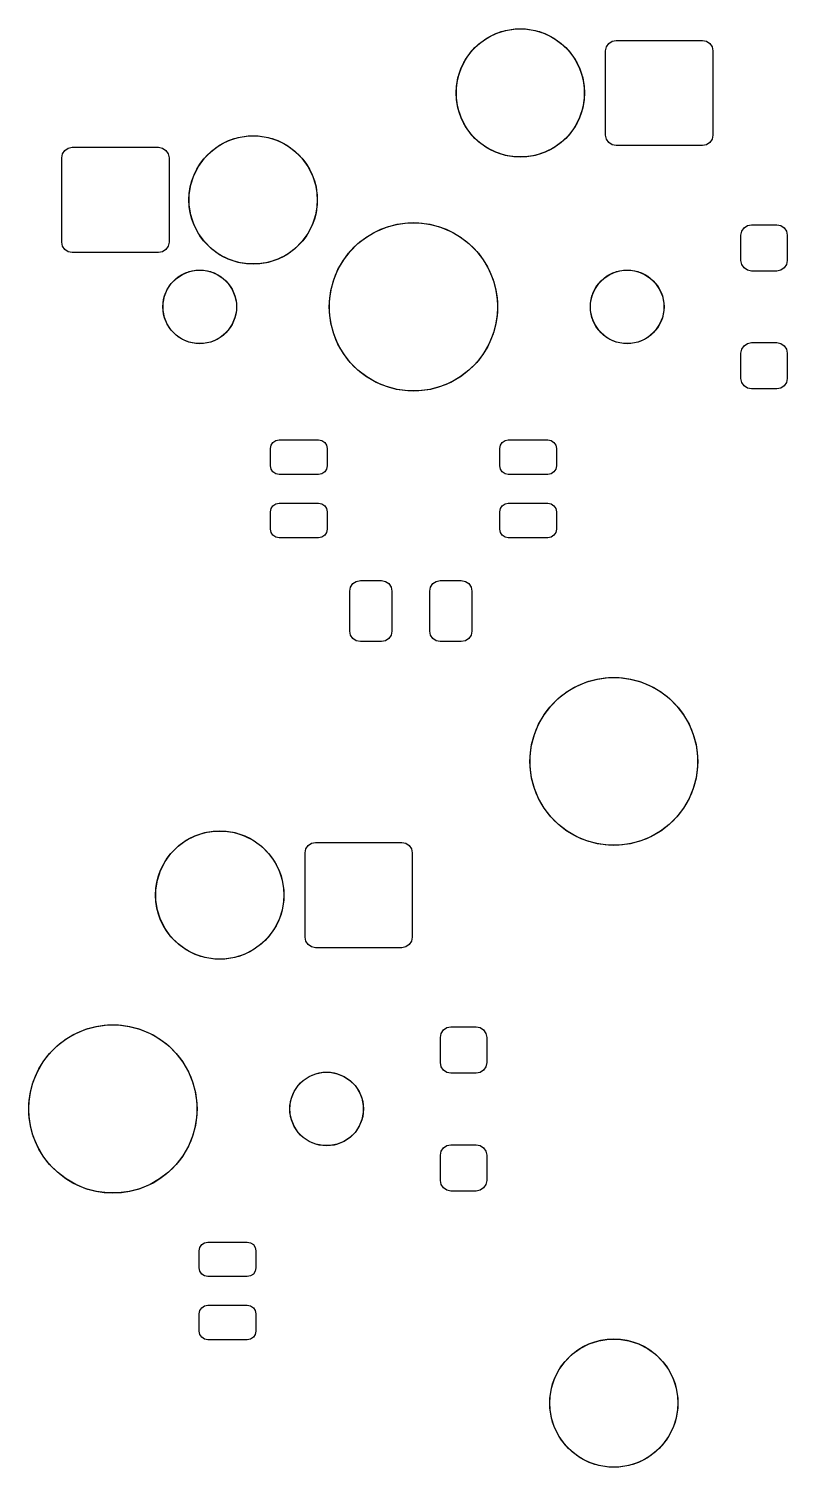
# Model space of a CAD drawing. Header units: millimetres. Extents: x 21 to 415, y -164 to -17.
# Drawn here: x 282.2 to 300.23, y -125.69 to -91.53 of the extents above; entities that cross this region are included whole.
import ezdxf

# ---------------------------------------------------------------- set-up
doc = ezdxf.new("R2010")
doc.units = ezdxf.units.MM
doc.layers.add('B.Mask', color=4, linetype='CONTINUOUS', true_color=0x02ffee)

msp = doc.modelspace()

# ---------------------------------------------------------------- linework, layer by layer
at = {"layer": 'B.Mask', "linetype": 'CONTINUOUS'}
for p, q in [((293.528371, -91.569011), (293.764725, -91.531576)), ((293.764725, -91.531576), (294.004025, -91.531576)), ((294.004025, -91.531576), (294.240379, -91.569011)), ((292.724756, -92.061467), (292.893967, -91.892256)), ((292.893967, -91.892256), (293.087565, -91.751599)), ((293.087565, -91.751599), (293.300783, -91.642959)), ((293.300783, -91.642959), (293.528371, -91.569011)), ((294.240379, -91.569011), (294.467967, -91.642959)), ((294.467967, -91.642959), (294.681185, -91.751599)), ((294.681185, -91.751599), (294.874783, -91.892256)), ((294.874783, -91.892256), (295.043994, -92.061467)), ((295.930405, -91.956204), (295.984598, -91.875098)), ((295.984598, -91.875098), (296.065704, -91.820905)), ((296.065704, -91.820905), (296.161375, -91.801875)), ((296.161375, -91.801875), (298.211375, -91.801875)), ((298.211375, -91.801875), (298.307046, -91.820905)), ((298.307046, -91.820905), (298.388152, -91.875098)), ((298.388152, -91.875098), (298.442345, -91.956204)), ((292.584099, -92.255065), (292.724756, -92.061467)), ((295.043994, -92.061467), (295.184651, -92.255065)), ((295.911375, -92.051875), (295.930405, -91.956204)), ((295.911375, -94.051875), (295.911375, -92.051875)), ((298.442345, -91.956204), (298.461375, -92.051875)), ((298.461375, -92.051875), (298.461375, -94.051875)), ((292.401511, -92.695871), (292.475459, -92.468283)), ((292.475459, -92.468283), (292.584099, -92.255065)), ((295.184651, -92.255065), (295.293291, -92.468283)), ((295.293291, -92.468283), (295.367239, -92.695871)), ((292.364076, -92.932225), (292.401511, -92.695871)), ((295.367239, -92.695871), (295.404674, -92.932225)), ((292.364076, -93.171525), (292.364076, -92.932225)), ((292.401511, -93.407879), (292.364076, -93.171525)), ((295.404674, -93.171525), (295.367239, -93.407879)), ((295.404674, -92.932225), (295.404674, -93.171525)), ((292.475459, -93.635467), (292.401511, -93.407879)), ((295.367239, -93.407879), (295.293291, -93.635467)), ((292.584099, -93.848685), (292.475459, -93.635467)), ((292.724756, -94.042283), (292.584099, -93.848685)), ((295.184651, -93.848685), (295.043994, -94.042283)), ((295.293291, -93.635467), (295.184651, -93.848685)), ((286.543967, -94.432256), (286.737565, -94.291599)), ((286.737565, -94.291599), (286.950783, -94.182959)), ((286.950783, -94.182959), (287.178371, -94.109011)), ((287.178371, -94.109011), (287.414725, -94.071576)), ((287.414725, -94.071576), (287.654025, -94.071576)), ((287.654025, -94.071576), (287.890379, -94.109011)), ((287.890379, -94.109011), (288.117967, -94.182959)), ((288.117967, -94.182959), (288.331185, -94.291599)), ((288.331185, -94.291599), (288.524783, -94.432256)), ((292.893967, -94.211494), (292.724756, -94.042283)), ((293.087565, -94.352151), (292.893967, -94.211494)), ((294.874783, -94.211494), (294.681185, -94.352151)), ((295.043994, -94.042283), (294.874783, -94.211494)), ((295.930405, -94.147546), (295.911375, -94.051875)), ((295.984598, -94.228652), (295.930405, -94.147546)), ((296.065704, -94.282845), (295.984598, -94.228652)), ((296.161375, -94.301875), (296.065704, -94.282845)), ((298.307046, -94.282845), (298.211375, -94.301875)), ((298.388152, -94.228652), (298.307046, -94.282845)), ((298.442345, -94.147546), (298.388152, -94.228652)), ((298.461375, -94.051875), (298.442345, -94.147546)), ((282.984375, -94.591875), (283.003405, -94.496204)), ((282.984375, -96.591875), (282.984375, -94.591875)), ((283.003405, -94.496204), (283.057598, -94.415098)), ((283.057598, -94.415098), (283.138704, -94.360905)), ((283.138704, -94.360905), (283.234375, -94.341875)), ((283.234375, -94.341875), (285.284375, -94.341875)), ((285.284375, -94.341875), (285.380046, -94.360905)), ((285.380046, -94.360905), (285.461152, -94.415098)), ((285.461152, -94.415098), (285.515345, -94.496204)), ((285.515345, -94.496204), (285.534375, -94.591875)), ((285.534375, -94.591875), (285.534375, -96.591875)), ((286.234099, -94.795065), (286.374756, -94.601467)), ((286.374756, -94.601467), (286.543967, -94.432256)), ((288.524783, -94.432256), (288.693994, -94.601467)), ((288.693994, -94.601467), (288.834651, -94.795065)), ((293.300783, -94.460791), (293.087565, -94.352151)), ((293.528371, -94.534739), (293.300783, -94.460791)), ((293.764725, -94.572174), (293.528371, -94.534739)), ((294.004025, -94.572174), (293.764725, -94.572174)), ((294.240379, -94.534739), (294.004025, -94.572174)), ((294.467967, -94.460791), (294.240379, -94.534739)), ((294.681185, -94.352151), (294.467967, -94.460791)), ((298.211375, -94.301875), (296.161375, -94.301875)), ((286.125459, -95.008283), (286.234099, -94.795065)), ((288.834651, -94.795065), (288.943291, -95.008283)), ((286.014076, -95.472225), (286.051511, -95.235871)), ((286.051511, -95.235871), (286.125459, -95.008283)), ((288.943291, -95.008283), (289.017239, -95.235871)), ((289.017239, -95.235871), (289.054674, -95.472225)), ((286.014076, -95.711525), (286.014076, -95.472225)), ((289.054674, -95.472225), (289.054674, -95.711525)), ((286.051511, -95.947879), (286.014076, -95.711525)), ((286.125459, -96.175467), (286.051511, -95.947879)), ((289.017239, -95.947879), (288.943291, -96.175467)), ((289.054674, -95.711525), (289.017239, -95.947879)), ((286.234099, -96.388685), (286.125459, -96.175467)), ((288.943291, -96.175467), (288.834651, -96.388685)), ((290.233235, -96.468936), (290.459798, -96.33813)), ((290.459798, -96.33813), (290.701496, -96.238015)), ((290.701496, -96.238015), (290.954194, -96.170304)), ((290.954194, -96.170304), (291.213569, -96.136157)), ((291.213569, -96.136157), (291.475181, -96.136157)), ((291.475181, -96.136157), (291.734556, -96.170304)), ((291.734556, -96.170304), (291.987254, -96.238015)), ((291.987254, -96.238015), (292.228952, -96.33813)), ((292.228952, -96.33813), (292.455515, -96.468936)), ((299.12875, -96.431875), (299.14778, -96.336204)), ((299.14778, -96.336204), (299.201973, -96.255098)), ((299.201973, -96.255098), (299.283079, -96.200905)), ((299.283079, -96.200905), (299.37875, -96.181875)), ((299.37875, -96.181875), (299.97875, -96.181875)), ((299.97875, -96.181875), (300.074421, -96.200905)), ((300.074421, -96.200905), (300.155527, -96.255098)), ((300.155527, -96.255098), (300.20972, -96.336204)), ((300.20972, -96.336204), (300.22875, -96.431875)), ((283.003405, -96.687546), (282.984375, -96.591875)), ((285.534375, -96.591875), (285.515345, -96.687546)), ((286.374756, -96.582283), (286.234099, -96.388685)), ((286.543967, -96.751494), (286.374756, -96.582283)), ((288.693994, -96.582283), (288.524783, -96.751494)), ((288.834651, -96.388685), (288.693994, -96.582283)), ((289.840695, -96.813183), (290.025683, -96.628195)), ((290.025683, -96.628195), (290.233235, -96.468936)), ((292.455515, -96.468936), (292.663067, -96.628195)), ((292.663067, -96.628195), (292.848055, -96.813183)), ((299.12875, -97.031875), (299.12875, -96.431875)), ((300.22875, -96.431875), (300.22875, -97.031875)), ((283.057598, -96.768652), (283.003405, -96.687546)), ((283.138704, -96.822845), (283.057598, -96.768652)), ((283.234375, -96.841875), (283.138704, -96.822845)), ((285.284375, -96.841875), (283.234375, -96.841875)), ((285.380046, -96.822845), (285.284375, -96.841875)), ((285.461152, -96.768652), (285.380046, -96.822845)), ((285.515345, -96.687546), (285.461152, -96.768652)), ((286.737565, -96.892151), (286.543967, -96.751494)), ((286.950783, -97.000791), (286.737565, -96.892151)), ((287.178371, -97.074739), (286.950783, -97.000791)), ((288.117967, -97.000791), (287.890379, -97.074739)), ((288.331185, -96.892151), (288.117967, -97.000791)), ((288.524783, -96.751494), (288.331185, -96.892151)), ((289.55063, -97.247298), (289.681436, -97.020735)), ((289.681436, -97.020735), (289.840695, -96.813183)), ((292.848055, -96.813183), (293.007314, -97.020735)), ((293.007314, -97.020735), (293.13812, -97.247298)), ((285.709281, -97.455491), (285.851903, -97.360194)), ((285.851903, -97.360194), (286.010376, -97.294552)), ((286.010376, -97.294552), (286.17861, -97.261088)), ((286.17861, -97.261088), (286.35014, -97.261088)), ((286.35014, -97.261088), (286.518374, -97.294552)), ((286.518374, -97.294552), (286.676847, -97.360194)), ((286.676847, -97.360194), (286.819469, -97.455491)), ((287.414725, -97.112174), (287.178371, -97.074739)), ((287.654025, -97.112174), (287.414725, -97.112174)), ((287.890379, -97.074739), (287.654025, -97.112174)), ((289.450515, -97.488996), (289.55063, -97.247298)), ((293.13812, -97.247298), (293.238235, -97.488996)), ((295.869281, -97.455491), (296.011903, -97.360194)), ((296.011903, -97.360194), (296.170376, -97.294552)), ((296.170376, -97.294552), (296.33861, -97.261088)), ((296.33861, -97.261088), (296.51014, -97.261088)), ((296.51014, -97.261088), (296.678374, -97.294552)), ((296.678374, -97.294552), (296.836847, -97.360194)), ((296.836847, -97.360194), (296.979469, -97.455491)), ((299.14778, -97.127546), (299.12875, -97.031875)), ((299.201973, -97.208652), (299.14778, -97.127546)), ((299.283079, -97.262845), (299.201973, -97.208652)), ((299.37875, -97.281875), (299.283079, -97.262845)), ((299.97875, -97.281875), (299.37875, -97.281875)), ((300.074421, -97.262845), (299.97875, -97.281875)), ((300.155527, -97.208652), (300.074421, -97.262845)), ((300.20972, -97.127546), (300.155527, -97.208652)), ((300.22875, -97.031875), (300.20972, -97.127546)), ((285.492694, -97.719403), (285.587991, -97.576781)), ((285.587991, -97.576781), (285.709281, -97.455491)), ((286.819469, -97.455491), (286.940759, -97.576781)), ((286.940759, -97.576781), (287.036056, -97.719403)), ((289.382804, -97.741694), (289.450515, -97.488996)), ((293.238235, -97.488996), (293.305946, -97.741694)), ((295.652694, -97.719403), (295.747991, -97.576781)), ((295.747991, -97.576781), (295.869281, -97.455491)), ((296.979469, -97.455491), (297.100759, -97.576781)), ((297.100759, -97.576781), (297.196056, -97.719403)), ((285.393588, -98.04611), (285.427052, -97.877876)), ((285.393588, -98.21764), (285.393588, -98.04611)), ((285.427052, -97.877876), (285.492694, -97.719403)), ((287.036056, -97.719403), (287.101698, -97.877876)), ((287.101698, -97.877876), (287.135162, -98.04611)), ((287.135162, -98.04611), (287.135162, -98.21764)), ((289.348657, -98.001069), (289.382804, -97.741694)), ((289.348657, -98.262681), (289.348657, -98.001069)), ((293.305946, -97.741694), (293.340093, -98.001069)), ((293.340093, -98.001069), (293.340093, -98.262681)), ((295.553588, -98.04611), (295.587052, -97.877876)), ((295.553588, -98.21764), (295.553588, -98.04611)), ((295.587052, -97.877876), (295.652694, -97.719403)), ((297.196056, -97.719403), (297.261698, -97.877876)), ((297.261698, -97.877876), (297.295162, -98.04611)), ((297.295162, -98.04611), (297.295162, -98.21764)), ((285.427052, -98.385874), (285.393588, -98.21764)), ((285.492694, -98.544347), (285.427052, -98.385874)), ((287.101698, -98.385874), (287.036056, -98.544347)), ((287.135162, -98.21764), (287.101698, -98.385874)), ((289.382804, -98.522056), (289.348657, -98.262681)), ((293.340093, -98.262681), (293.305946, -98.522056)), ((295.587052, -98.385874), (295.553588, -98.21764)), ((295.652694, -98.544347), (295.587052, -98.385874)), ((297.261698, -98.385874), (297.196056, -98.544347)), ((297.295162, -98.21764), (297.261698, -98.385874)), ((285.587991, -98.686969), (285.492694, -98.544347)), ((285.709281, -98.808259), (285.587991, -98.686969)), ((286.940759, -98.686969), (286.819469, -98.808259)), ((287.036056, -98.544347), (286.940759, -98.686969)), ((289.450515, -98.774754), (289.382804, -98.522056)), ((293.305946, -98.522056), (293.238235, -98.774754)), ((295.747991, -98.686969), (295.652694, -98.544347)), ((295.869281, -98.808259), (295.747991, -98.686969)), ((297.100759, -98.686969), (296.979469, -98.808259)), ((297.196056, -98.544347), (297.100759, -98.686969)), ((285.851903, -98.903556), (285.709281, -98.808259)), ((286.010376, -98.969198), (285.851903, -98.903556)), ((286.17861, -99.002662), (286.010376, -98.969198)), ((286.35014, -99.002662), (286.17861, -99.002662)), ((286.518374, -98.969198), (286.35014, -99.002662)), ((286.676847, -98.903556), (286.518374, -98.969198)), ((286.819469, -98.808259), (286.676847, -98.903556)), ((289.55063, -99.016452), (289.450515, -98.774754)), ((289.681436, -99.243015), (289.55063, -99.016452)), ((293.13812, -99.016452), (293.007314, -99.243015)), ((293.238235, -98.774754), (293.13812, -99.016452)), ((296.011903, -98.903556), (295.869281, -98.808259)), ((296.170376, -98.969198), (296.011903, -98.903556)), ((296.33861, -99.002662), (296.170376, -98.969198)), ((296.51014, -99.002662), (296.33861, -99.002662)), ((296.678374, -98.969198), (296.51014, -99.002662)), ((296.836847, -98.903556), (296.678374, -98.969198)), ((296.979469, -98.808259), (296.836847, -98.903556)), ((299.14778, -99.136204), (299.201973, -99.055098)), ((299.201973, -99.055098), (299.283079, -99.000905)), ((299.283079, -99.000905), (299.37875, -98.981875)), ((299.37875, -98.981875), (299.97875, -98.981875)), ((299.97875, -98.981875), (300.074421, -99.000905)), ((300.074421, -99.000905), (300.155527, -99.055098)), ((300.155527, -99.055098), (300.20972, -99.136204)), ((289.840695, -99.450567), (289.681436, -99.243015)), ((293.007314, -99.243015), (292.848055, -99.450567)), ((299.12875, -99.231875), (299.14778, -99.136204)), ((299.12875, -99.831875), (299.12875, -99.231875)), ((300.20972, -99.136204), (300.22875, -99.231875)), ((300.22875, -99.231875), (300.22875, -99.831875)), ((290.025683, -99.635555), (289.840695, -99.450567)), ((290.233235, -99.794814), (290.025683, -99.635555)), ((292.663067, -99.635555), (292.455515, -99.794814)), ((292.848055, -99.450567), (292.663067, -99.635555)), ((290.459798, -99.92562), (290.233235, -99.794814)), ((290.701496, -100.025735), (290.459798, -99.92562)), ((290.954194, -100.093446), (290.701496, -100.025735)), ((291.213569, -100.127593), (290.954194, -100.093446)), ((291.734556, -100.093446), (291.475181, -100.127593)), ((291.987254, -100.025735), (291.734556, -100.093446)), ((292.228952, -99.92562), (291.987254, -100.025735)), ((292.455515, -99.794814), (292.228952, -99.92562)), ((299.14778, -99.927546), (299.12875, -99.831875)), ((299.201973, -100.008652), (299.14778, -99.927546)), ((299.283079, -100.062845), (299.201973, -100.008652)), ((299.37875, -100.081875), (299.283079, -100.062845)), ((299.97875, -100.081875), (299.37875, -100.081875)), ((300.074421, -100.062845), (299.97875, -100.081875)), ((300.155527, -100.008652), (300.074421, -100.062845)), ((300.20972, -99.927546), (300.155527, -100.008652)), ((300.22875, -99.831875), (300.20972, -99.927546)), ((291.475181, -100.127593), (291.213569, -100.127593)), ((287.944375, -101.49875), (287.95998, -101.4203)), ((287.95998, -101.4203), (288.004418, -101.353793)), ((288.004418, -101.353793), (288.070925, -101.309355)), ((288.070925, -101.309355), (288.149375, -101.29375)), ((288.149375, -101.29375), (289.089375, -101.29375)), ((289.089375, -101.29375), (289.167825, -101.309355)), ((289.167825, -101.309355), (289.234332, -101.353793)), ((289.234332, -101.353793), (289.27877, -101.4203)), ((289.27877, -101.4203), (289.294375, -101.49875)), ((293.394375, -101.49875), (293.40998, -101.4203)), ((293.40998, -101.4203), (293.454418, -101.353793)), ((293.454418, -101.353793), (293.520925, -101.309355)), ((293.520925, -101.309355), (293.599375, -101.29375)), ((293.599375, -101.29375), (294.539375, -101.29375)), ((294.539375, -101.29375), (294.617825, -101.309355)), ((294.617825, -101.309355), (294.684332, -101.353793)), ((294.684332, -101.353793), (294.72877, -101.4203)), ((294.72877, -101.4203), (294.744375, -101.49875)), ((287.944375, -101.90875), (287.944375, -101.49875)), ((289.294375, -101.49875), (289.294375, -101.90875)), ((293.394375, -101.90875), (293.394375, -101.49875)), ((294.744375, -101.49875), (294.744375, -101.90875)), ((287.95998, -101.9872), (287.944375, -101.90875)), ((288.004418, -102.053707), (287.95998, -101.9872)), ((288.070925, -102.098145), (288.004418, -102.053707)), ((288.149375, -102.11375), (288.070925, -102.098145)), ((289.089375, -102.11375), (288.149375, -102.11375)), ((289.167825, -102.098145), (289.089375, -102.11375)), ((289.234332, -102.053707), (289.167825, -102.098145)), ((289.27877, -101.9872), (289.234332, -102.053707)), ((289.294375, -101.90875), (289.27877, -101.9872)), ((293.40998, -101.9872), (293.394375, -101.90875)), ((293.454418, -102.053707), (293.40998, -101.9872)), ((293.520925, -102.098145), (293.454418, -102.053707)), ((293.599375, -102.11375), (293.520925, -102.098145)), ((294.539375, -102.11375), (293.599375, -102.11375)), ((294.617825, -102.098145), (294.539375, -102.11375)), ((294.684332, -102.053707), (294.617825, -102.098145)), ((294.72877, -101.9872), (294.684332, -102.053707)), ((294.744375, -101.90875), (294.72877, -101.9872)), ((288.004418, -102.853793), (288.070925, -102.809355)), ((288.070925, -102.809355), (288.149375, -102.79375)), ((288.149375, -102.79375), (289.089375, -102.79375)), ((289.089375, -102.79375), (289.167825, -102.809355)), ((289.167825, -102.809355), (289.234332, -102.853793)), ((293.454418, -102.853793), (293.520925, -102.809355)), ((293.520925, -102.809355), (293.599375, -102.79375)), ((293.599375, -102.79375), (294.539375, -102.79375)), ((294.539375, -102.79375), (294.617825, -102.809355)), ((294.617825, -102.809355), (294.684332, -102.853793)), ((287.944375, -102.99875), (287.95998, -102.9203)), ((287.944375, -103.40875), (287.944375, -102.99875)), ((287.95998, -102.9203), (288.004418, -102.853793)), ((289.234332, -102.853793), (289.27877, -102.9203)), ((289.27877, -102.9203), (289.294375, -102.99875)), ((289.294375, -102.99875), (289.294375, -103.40875)), ((293.394375, -102.99875), (293.40998, -102.9203)), ((293.394375, -103.40875), (293.394375, -102.99875)), ((293.40998, -102.9203), (293.454418, -102.853793)), ((294.684332, -102.853793), (294.72877, -102.9203)), ((294.72877, -102.9203), (294.744375, -102.99875)), ((294.744375, -102.99875), (294.744375, -103.40875)), ((287.95998, -103.4872), (287.944375, -103.40875)), ((288.004418, -103.553707), (287.95998, -103.4872)), ((289.27877, -103.4872), (289.234332, -103.553707)), ((289.294375, -103.40875), (289.27877, -103.4872)), ((293.40998, -103.4872), (293.394375, -103.40875)), ((293.454418, -103.553707), (293.40998, -103.4872)), ((294.72877, -103.4872), (294.684332, -103.553707)), ((294.744375, -103.40875), (294.72877, -103.4872)), ((288.070925, -103.598145), (288.004418, -103.553707)), ((288.149375, -103.61375), (288.070925, -103.598145)), ((289.089375, -103.61375), (288.149375, -103.61375)), ((289.167825, -103.598145), (289.089375, -103.61375)), ((289.234332, -103.553707), (289.167825, -103.598145)), ((293.520925, -103.598145), (293.454418, -103.553707)), ((293.599375, -103.61375), (293.520925, -103.598145)), ((294.539375, -103.61375), (293.599375, -103.61375)), ((294.617825, -103.598145), (294.539375, -103.61375)), ((294.684332, -103.553707), (294.617825, -103.598145)), ((289.831875, -104.881875), (289.850905, -104.786204)), ((289.831875, -105.831875), (289.831875, -104.881875)), ((289.850905, -104.786204), (289.905098, -104.705098)), ((289.905098, -104.705098), (289.986204, -104.650905)), ((289.986204, -104.650905), (290.081875, -104.631875)), ((290.081875, -104.631875), (290.581875, -104.631875)), ((290.581875, -104.631875), (290.677546, -104.650905)), ((290.677546, -104.650905), (290.758652, -104.705098)), ((290.758652, -104.705098), (290.812845, -104.786204)), ((290.812845, -104.786204), (290.831875, -104.881875)), ((290.831875, -104.881875), (290.831875, -105.831875)), ((291.731875, -104.881875), (291.750905, -104.786204)), ((291.731875, -105.831875), (291.731875, -104.881875)), ((291.750905, -104.786204), (291.805098, -104.705098)), ((291.805098, -104.705098), (291.886204, -104.650905)), ((291.886204, -104.650905), (291.981875, -104.631875)), ((291.981875, -104.631875), (292.481875, -104.631875)), ((292.481875, -104.631875), (292.577546, -104.650905)), ((292.577546, -104.650905), (292.658652, -104.705098)), ((292.658652, -104.705098), (292.712845, -104.786204)), ((292.712845, -104.786204), (292.731875, -104.881875)), ((292.731875, -104.881875), (292.731875, -105.831875)), ((289.850905, -105.927546), (289.831875, -105.831875)), ((290.831875, -105.831875), (290.812845, -105.927546)), ((291.750905, -105.927546), (291.731875, -105.831875)), ((292.731875, -105.831875), (292.712845, -105.927546)), ((289.905098, -106.008652), (289.850905, -105.927546)), ((289.986204, -106.062845), (289.905098, -106.008652)), ((290.081875, -106.081875), (289.986204, -106.062845)), ((290.581875, -106.081875), (290.081875, -106.081875)), ((290.677546, -106.062845), (290.581875, -106.081875)), ((290.758652, -106.008652), (290.677546, -106.062845)), ((290.812845, -105.927546), (290.758652, -106.008652)), ((291.805098, -106.008652), (291.750905, -105.927546)), ((291.886204, -106.062845), (291.805098, -106.008652)), ((291.981875, -106.081875), (291.886204, -106.062845)), ((292.481875, -106.081875), (291.981875, -106.081875)), ((292.577546, -106.062845), (292.481875, -106.081875)), ((292.658652, -106.008652), (292.577546, -106.062845)), ((292.712845, -105.927546), (292.658652, -106.008652)), ((294.792205, -107.427782), (294.999124, -107.269008)), ((294.999124, -107.269008), (295.224996, -107.1386)), ((295.224996, -107.1386), (295.465957, -107.038791)), ((295.465957, -107.038791), (295.717884, -106.971287)), ((295.717884, -106.971287), (295.976468, -106.937244)), ((295.976468, -106.937244), (296.237282, -106.937244)), ((296.237282, -106.937244), (296.495866, -106.971287)), ((296.495866, -106.971287), (296.747793, -107.038791)), ((296.747793, -107.038791), (296.988754, -107.1386)), ((296.988754, -107.1386), (297.214626, -107.269008)), ((297.214626, -107.269008), (297.421545, -107.427782)), ((294.449008, -107.819124), (294.607782, -107.612205)), ((294.607782, -107.612205), (294.792205, -107.427782)), ((297.421545, -107.427782), (297.605968, -107.612205)), ((297.605968, -107.612205), (297.764742, -107.819124)), ((294.3186, -108.044996), (294.449008, -107.819124)), ((297.764742, -107.819124), (297.89515, -108.044996)), ((294.151287, -108.537884), (294.218791, -108.285957)), ((294.218791, -108.285957), (294.3186, -108.044996)), ((297.89515, -108.044996), (297.994959, -108.285957)), ((297.994959, -108.285957), (298.062463, -108.537884)), ((294.117244, -108.796468), (294.151287, -108.537884)), ((298.062463, -108.537884), (298.096506, -108.796468)), ((294.117244, -109.057282), (294.117244, -108.796468)), ((298.096506, -108.796468), (298.096506, -109.057282)), ((294.151287, -109.315866), (294.117244, -109.057282)), ((294.218791, -109.567793), (294.151287, -109.315866)), ((298.062463, -109.315866), (297.994959, -109.567793)), ((298.096506, -109.057282), (298.062463, -109.315866)), ((294.3186, -109.808754), (294.218791, -109.567793)), ((297.994959, -109.567793), (297.89515, -109.808754)), ((294.449008, -110.034626), (294.3186, -109.808754)), ((297.89515, -109.808754), (297.764742, -110.034626)), ((294.607782, -110.241545), (294.449008, -110.034626)), ((294.792205, -110.425968), (294.607782, -110.241545)), ((297.605968, -110.241545), (297.421545, -110.425968)), ((297.764742, -110.034626), (297.605968, -110.241545)), ((286.157033, -110.692959), (286.384621, -110.619011)), ((286.384621, -110.619011), (286.620975, -110.581576)), ((286.620975, -110.581576), (286.860275, -110.581576)), ((286.860275, -110.581576), (287.096629, -110.619011)), ((287.096629, -110.619011), (287.324217, -110.692959)), ((294.999124, -110.584742), (294.792205, -110.425968)), ((295.224996, -110.71515), (294.999124, -110.584742)), ((297.214626, -110.584742), (296.988754, -110.71515)), ((297.421545, -110.425968), (297.214626, -110.584742)), ((285.581006, -111.111467), (285.750217, -110.942256)), ((285.750217, -110.942256), (285.943815, -110.801599)), ((285.943815, -110.801599), (286.157033, -110.692959)), ((287.324217, -110.692959), (287.537435, -110.801599)), ((287.537435, -110.801599), (287.731033, -110.942256)), ((287.731033, -110.942256), (287.900244, -111.111467)), ((288.767625, -111.101875), (288.786655, -111.006204)), ((288.786655, -111.006204), (288.840848, -110.925098)), ((288.840848, -110.925098), (288.921954, -110.870905)), ((288.921954, -110.870905), (289.017625, -110.851875)), ((289.017625, -110.851875), (291.067625, -110.851875)), ((291.067625, -110.851875), (291.163296, -110.870905)), ((291.163296, -110.870905), (291.244402, -110.925098)), ((291.244402, -110.925098), (291.298595, -111.006204)), ((291.298595, -111.006204), (291.317625, -111.101875)), ((295.465957, -110.814959), (295.224996, -110.71515)), ((295.717884, -110.882463), (295.465957, -110.814959)), ((295.976468, -110.916506), (295.717884, -110.882463)), ((296.237282, -110.916506), (295.976468, -110.916506)), ((296.495866, -110.882463), (296.237282, -110.916506)), ((296.747793, -110.814959), (296.495866, -110.882463)), ((296.988754, -110.71515), (296.747793, -110.814959)), ((285.331709, -111.518283), (285.440349, -111.305065)), ((285.440349, -111.305065), (285.581006, -111.111467)), ((287.900244, -111.111467), (288.040901, -111.305065)), ((288.040901, -111.305065), (288.149541, -111.518283)), ((288.767625, -113.101875), (288.767625, -111.101875)), ((291.317625, -111.101875), (291.317625, -113.101875)), ((285.257761, -111.745871), (285.331709, -111.518283)), ((288.149541, -111.518283), (288.223489, -111.745871)), ((285.220326, -111.982225), (285.257761, -111.745871)), ((285.220326, -112.221525), (285.220326, -111.982225)), ((288.223489, -111.745871), (288.260924, -111.982225)), ((288.260924, -111.982225), (288.260924, -112.221525)), ((285.257761, -112.457879), (285.220326, -112.221525)), ((288.260924, -112.221525), (288.223489, -112.457879)), ((285.331709, -112.685467), (285.257761, -112.457879)), ((285.440349, -112.898685), (285.331709, -112.685467)), ((288.149541, -112.685467), (288.040901, -112.898685)), ((288.223489, -112.457879), (288.149541, -112.685467)), ((285.581006, -113.092283), (285.440349, -112.898685)), ((288.040901, -112.898685), (287.900244, -113.092283)), ((285.750217, -113.261494), (285.581006, -113.092283)), ((285.943815, -113.402151), (285.750217, -113.261494)), ((286.157033, -113.510791), (285.943815, -113.402151)), ((287.537435, -113.402151), (287.324217, -113.510791)), ((287.731033, -113.261494), (287.537435, -113.402151)), ((287.900244, -113.092283), (287.731033, -113.261494)), ((288.786655, -113.197546), (288.767625, -113.101875)), ((288.840848, -113.278652), (288.786655, -113.197546)), ((288.921954, -113.332845), (288.840848, -113.278652)), ((289.017625, -113.351875), (288.921954, -113.332845)), ((291.067625, -113.351875), (289.017625, -113.351875)), ((291.163296, -113.332845), (291.067625, -113.351875)), ((291.244402, -113.278652), (291.163296, -113.332845)), ((291.298595, -113.197546), (291.244402, -113.278652)), ((291.317625, -113.101875), (291.298595, -113.197546)), ((286.384621, -113.584739), (286.157033, -113.510791)), ((286.620975, -113.622174), (286.384621, -113.584739)), ((286.860275, -113.622174), (286.620975, -113.622174)), ((287.096629, -113.584739), (286.860275, -113.622174)), ((287.324217, -113.510791), (287.096629, -113.584739)), ((283.089485, -115.518936), (283.316048, -115.38813)), ((283.316048, -115.38813), (283.557746, -115.288015)), ((283.557746, -115.288015), (283.810444, -115.220304)), ((283.810444, -115.220304), (284.069819, -115.186157)), ((284.069819, -115.186157), (284.331431, -115.186157)), ((284.331431, -115.186157), (284.590806, -115.220304)), ((284.590806, -115.220304), (284.843504, -115.288015)), ((284.843504, -115.288015), (285.085202, -115.38813)), ((285.085202, -115.38813), (285.311765, -115.518936)), ((291.985, -115.481875), (292.00403, -115.386204)), ((292.00403, -115.386204), (292.058223, -115.305098)), ((292.058223, -115.305098), (292.139329, -115.250905)), ((292.139329, -115.250905), (292.235, -115.231875)), ((292.235, -115.231875), (292.835, -115.231875)), ((292.835, -115.231875), (292.930671, -115.250905)), ((292.930671, -115.250905), (293.011777, -115.305098)), ((293.011777, -115.305098), (293.06597, -115.386204)), ((293.06597, -115.386204), (293.085, -115.481875)), ((282.696945, -115.863183), (282.881933, -115.678195)), ((282.881933, -115.678195), (283.089485, -115.518936)), ((285.311765, -115.518936), (285.519317, -115.678195)), ((285.519317, -115.678195), (285.704305, -115.863183)), ((291.985, -116.081875), (291.985, -115.481875)), ((293.085, -115.481875), (293.085, -116.081875)), ((282.40688, -116.297298), (282.537686, -116.070735)), ((282.537686, -116.070735), (282.696945, -115.863183)), ((285.704305, -115.863183), (285.863564, -116.070735)), ((285.863564, -116.070735), (285.99437, -116.297298)), ((292.00403, -116.177546), (291.985, -116.081875)), ((293.085, -116.081875), (293.06597, -116.177546)), ((282.306765, -116.538996), (282.40688, -116.297298)), ((285.99437, -116.297298), (286.094485, -116.538996)), ((288.725531, -116.505491), (288.868153, -116.410194)), ((288.868153, -116.410194), (289.026626, -116.344552)), ((289.026626, -116.344552), (289.19486, -116.311088)), ((289.19486, -116.311088), (289.36639, -116.311088)), ((289.36639, -116.311088), (289.534624, -116.344552)), ((289.534624, -116.344552), (289.693097, -116.410194)), ((289.693097, -116.410194), (289.835719, -116.505491)), ((292.058223, -116.258652), (292.00403, -116.177546)), ((292.139329, -116.312845), (292.058223, -116.258652)), ((292.235, -116.331875), (292.139329, -116.312845)), ((292.835, -116.331875), (292.235, -116.331875)), ((292.930671, -116.312845), (292.835, -116.331875)), ((293.011777, -116.258652), (292.930671, -116.312845)), ((293.06597, -116.177546), (293.011777, -116.258652)), ((282.204907, -117.051069), (282.239054, -116.791694)), ((282.239054, -116.791694), (282.306765, -116.538996)), ((286.094485, -116.538996), (286.162196, -116.791694)), ((286.162196, -116.791694), (286.196343, -117.051069)), ((288.443302, -116.927876), (288.508944, -116.769403)), ((288.508944, -116.769403), (288.604241, -116.626781)), ((288.604241, -116.626781), (288.725531, -116.505491)), ((289.835719, -116.505491), (289.957009, -116.626781)), ((289.957009, -116.626781), (290.052306, -116.769403)), ((290.052306, -116.769403), (290.117948, -116.927876)), ((282.204907, -117.312681), (282.204907, -117.051069)), ((286.196343, -117.051069), (286.196343, -117.312681)), ((288.409838, -117.09611), (288.443302, -116.927876)), ((288.409838, -117.26764), (288.409838, -117.09611)), ((290.117948, -116.927876), (290.151412, -117.09611)), ((290.151412, -117.09611), (290.151412, -117.26764)), ((282.239054, -117.572056), (282.204907, -117.312681)), ((286.196343, -117.312681), (286.162196, -117.572056)), ((288.443302, -117.435874), (288.409838, -117.26764)), ((288.508944, -117.594347), (288.443302, -117.435874)), ((290.117948, -117.435874), (290.052306, -117.594347)), ((290.151412, -117.26764), (290.117948, -117.435874)), ((282.306765, -117.824754), (282.239054, -117.572056)), ((282.40688, -118.066452), (282.306765, -117.824754)), ((286.094485, -117.824754), (285.99437, -118.066452)), ((286.162196, -117.572056), (286.094485, -117.824754)), ((288.604241, -117.736969), (288.508944, -117.594347)), ((288.725531, -117.858259), (288.604241, -117.736969)), ((288.868153, -117.953556), (288.725531, -117.858259)), ((289.835719, -117.858259), (289.693097, -117.953556)), ((289.957009, -117.736969), (289.835719, -117.858259)), ((290.052306, -117.594347), (289.957009, -117.736969)), ((282.537686, -118.293015), (282.40688, -118.066452)), ((285.99437, -118.066452), (285.863564, -118.293015)), ((289.026626, -118.019198), (288.868153, -117.953556)), ((289.19486, -118.052662), (289.026626, -118.019198)), ((289.36639, -118.052662), (289.19486, -118.052662)), ((289.534624, -118.019198), (289.36639, -118.052662)), ((289.693097, -117.953556), (289.534624, -118.019198)), ((291.985, -118.281875), (292.00403, -118.186204)), ((292.00403, -118.186204), (292.058223, -118.105098)), ((292.058223, -118.105098), (292.139329, -118.050905)), ((292.139329, -118.050905), (292.235, -118.031875)), ((292.235, -118.031875), (292.835, -118.031875)), ((292.835, -118.031875), (292.930671, -118.050905)), ((292.930671, -118.050905), (293.011777, -118.105098)), ((293.011777, -118.105098), (293.06597, -118.186204)), ((293.06597, -118.186204), (293.085, -118.281875)), ((282.696945, -118.500567), (282.537686, -118.293015)), ((282.881933, -118.685555), (282.696945, -118.500567)), ((285.704305, -118.500567), (285.519317, -118.685555)), ((285.863564, -118.293015), (285.704305, -118.500567)), ((291.985, -118.881875), (291.985, -118.281875)), ((293.085, -118.281875), (293.085, -118.881875)), ((283.089485, -118.844814), (282.881933, -118.685555)), ((283.316048, -118.97562), (283.089485, -118.844814)), ((285.311765, -118.844814), (285.085202, -118.97562)), ((285.519317, -118.685555), (285.311765, -118.844814)), ((292.00403, -118.977546), (291.985, -118.881875)), ((293.085, -118.881875), (293.06597, -118.977546)), ((283.557746, -119.075735), (283.316048, -118.97562)), ((283.810444, -119.143446), (283.557746, -119.075735)), ((284.069819, -119.177593), (283.810444, -119.143446)), ((284.331431, -119.177593), (284.069819, -119.177593)), ((284.590806, -119.143446), (284.331431, -119.177593)), ((284.843504, -119.075735), (284.590806, -119.143446)), ((285.085202, -118.97562), (284.843504, -119.075735)), ((292.058223, -119.058652), (292.00403, -118.977546)), ((292.139329, -119.112845), (292.058223, -119.058652)), ((292.235, -119.131875), (292.139329, -119.112845)), ((292.835, -119.131875), (292.235, -119.131875)), ((292.930671, -119.112845), (292.835, -119.131875)), ((293.011777, -119.058652), (292.930671, -119.112845)), ((293.06597, -118.977546), (293.011777, -119.058652)), ((286.250625, -120.54875), (286.26623, -120.4703)), ((286.250625, -120.95875), (286.250625, -120.54875)), ((286.26623, -120.4703), (286.310668, -120.403793)), ((286.310668, -120.403793), (286.377175, -120.359355)), ((286.377175, -120.359355), (286.455625, -120.34375)), ((286.455625, -120.34375), (287.395625, -120.34375)), ((287.395625, -120.34375), (287.474075, -120.359355)), ((287.474075, -120.359355), (287.540582, -120.403793)), ((287.540582, -120.403793), (287.58502, -120.4703)), ((287.58502, -120.4703), (287.600625, -120.54875)), ((287.600625, -120.54875), (287.600625, -120.95875)), ((286.26623, -121.0372), (286.250625, -120.95875)), ((286.310668, -121.103707), (286.26623, -121.0372)), ((286.377175, -121.148145), (286.310668, -121.103707)), ((286.455625, -121.16375), (286.377175, -121.148145)), ((287.395625, -121.16375), (286.455625, -121.16375)), ((287.474075, -121.148145), (287.395625, -121.16375)), ((287.540582, -121.103707), (287.474075, -121.148145)), ((287.58502, -121.0372), (287.540582, -121.103707)), ((287.600625, -120.95875), (287.58502, -121.0372)), ((286.26623, -121.9703), (286.310668, -121.903793)), ((286.310668, -121.903793), (286.377175, -121.859355)), ((286.377175, -121.859355), (286.455625, -121.84375)), ((286.455625, -121.84375), (287.395625, -121.84375)), ((287.395625, -121.84375), (287.474075, -121.859355)), ((287.474075, -121.859355), (287.540582, -121.903793)), ((287.540582, -121.903793), (287.58502, -121.9703)), ((286.250625, -122.04875), (286.26623, -121.9703)), ((286.250625, -122.45875), (286.250625, -122.04875)), ((287.58502, -121.9703), (287.600625, -122.04875)), ((287.600625, -122.04875), (287.600625, -122.45875)), ((286.26623, -122.5372), (286.250625, -122.45875)), ((286.310668, -122.603707), (286.26623, -122.5372)), ((286.377175, -122.648145), (286.310668, -122.603707)), ((286.455625, -122.66375), (286.377175, -122.648145)), ((287.474075, -122.648145), (287.395625, -122.66375)), ((287.540582, -122.603707), (287.474075, -122.648145)), ((287.58502, -122.5372), (287.540582, -122.603707)), ((287.600625, -122.45875), (287.58502, -122.5372)), ((295.751104, -122.684983), (295.987303, -122.647573)), ((295.987303, -122.647573), (296.226447, -122.647573)), ((296.226447, -122.647573), (296.462646, -122.684983)), ((287.395625, -122.66375), (286.455625, -122.66375)), ((295.117116, -123.008016), (295.310587, -122.867451)), ((295.310587, -122.867451), (295.523665, -122.758883)), ((295.523665, -122.758883), (295.751104, -122.684983)), ((296.462646, -122.684983), (296.690085, -122.758883)), ((296.690085, -122.758883), (296.903163, -122.867451)), ((296.903163, -122.867451), (297.096634, -123.008016)), ((294.807451, -123.370587), (294.948016, -123.177116)), ((294.948016, -123.177116), (295.117116, -123.008016)), ((297.096634, -123.008016), (297.265734, -123.177116)), ((297.265734, -123.177116), (297.406299, -123.370587)), ((294.624983, -123.811104), (294.698883, -123.583665)), ((294.698883, -123.583665), (294.807451, -123.370587)), ((297.406299, -123.370587), (297.514867, -123.583665)), ((297.514867, -123.583665), (297.588767, -123.811104)), ((294.587573, -124.047303), (294.624983, -123.811104)), ((297.588767, -123.811104), (297.626177, -124.047303)), ((294.587573, -124.286447), (294.587573, -124.047303)), ((294.624983, -124.522646), (294.587573, -124.286447)), ((297.626177, -124.286447), (297.588767, -124.522646)), ((297.626177, -124.047303), (297.626177, -124.286447)), ((294.698883, -124.750085), (294.624983, -124.522646)), ((297.588767, -124.522646), (297.514867, -124.750085)), ((294.807451, -124.963163), (294.698883, -124.750085)), ((294.948016, -125.156634), (294.807451, -124.963163)), ((297.406299, -124.963163), (297.265734, -125.156634)), ((297.514867, -124.750085), (297.406299, -124.963163)), ((295.117116, -125.325734), (294.948016, -125.156634)), ((295.310587, -125.466299), (295.117116, -125.325734)), ((297.096634, -125.325734), (296.903163, -125.466299)), ((297.265734, -125.156634), (297.096634, -125.325734)), ((295.523665, -125.574867), (295.310587, -125.466299)), ((295.751104, -125.648767), (295.523665, -125.574867)), ((295.987303, -125.686177), (295.751104, -125.648767)), ((296.226447, -125.686177), (295.987303, -125.686177)), ((296.462646, -125.648767), (296.226447, -125.686177)), ((296.690085, -125.574867), (296.462646, -125.648767)), ((296.903163, -125.466299), (296.690085, -125.574867))]:
    msp.add_line(p, q, dxfattribs=at)
at = {"layer": 'B.Mask'}
for centre, radius in [((293.884375, -93.051875), 1.525), ((293.884375, -93.051875), 1.524999), ((287.534375, -95.591875), 1.525), ((287.534375, -95.591875), 1.524999), ((291.344375, -98.131875), 2), ((291.344375, -98.131875), 1.999999), ((286.264375, -98.131875), 0.875), ((286.264375, -98.131875), 0.874999), ((296.424375, -98.131875), 0.875), ((296.424375, -98.131875), 0.874999), ((296.106875, -108.926875), 1.9939), ((296.106875, -108.926875), 1.993899), ((286.740625, -112.101875), 1.525), ((286.740625, -112.101875), 1.524999), ((284.200625, -117.181875), 2), ((284.200625, -117.181875), 1.999999), ((289.280625, -117.181875), 0.875), ((289.280625, -117.181875), 0.874999), ((296.106875, -124.166875), 1.524), ((296.106875, -124.166875), 1.523999)]:
    msp.add_circle(centre, radius, dxfattribs=at)

doc.saveas('drawing.dxf')
